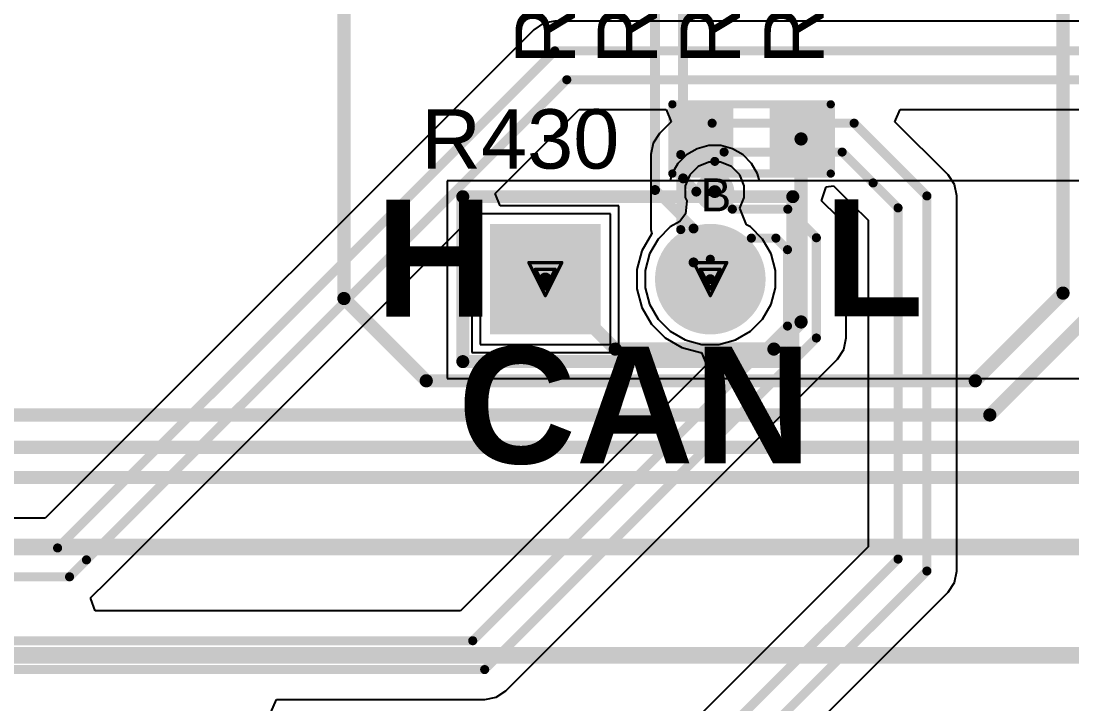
# Model space of a CAD drawing. Header units: inches. Extents: x 0 to 5379, y 0 to 5429.
# Drawn here: x 268.26 to 284.44, y 108.4 to 118.91 of the extents above; entities that cross this region are included whole.
import ezdxf

# ---------------------------------------------------------------- set-up
doc = ezdxf.new("R2010")
doc.units = ezdxf.units.IN
for name, color, linetype in [('Bottom Layer', 5, 'Continuous'), ('Bottom Solder', 6, 'Continuous'), ('Drill Drawing', 1, 'Continuous'), ('GND01', 16, 'Continuous'), ('GND02', 76, 'Continuous'), ('Multi-Layer', 9, 'Continuous'), ('Pad Holes', 156, 'Continuous'), ('PWR', 156, 'Continuous'), ('SIG 01', 90, 'Continuous'), ('Top Layer', 1, 'Continuous'), ('Top Overlay', 2, 'Continuous'), ('Top Paste', 8, 'Continuous'), ('Top Solder', 216, 'Continuous'), ('Via Holes', 16, 'Continuous')]:
    doc.layers.add(name, color=color, linetype=linetype)
doc.styles.add('Arial', font='', dxfattribs={"height": 0.2})
doc.styles.add('Arial_Bold', font='', dxfattribs={"height": 0.2})
doc.styles.get('Arial').set_extended_font_data('Arial')
doc.styles.get('Arial_Bold').set_extended_font_data('Arial', bold=True)

# ---------------------------------------------------------------- blocks, each defined once
blk = doc.blocks.new('R___0603_341')
at = {"layer": 'Top Layer'}
for points in [[(-0.3809999999999999, 0.4445), (-0.3809999999999999, -0.4445), (-1.143, -0.4445), (-1.143, 0.4445)], [(1.143, 0.4445), (1.143, -0.4445), (0.3809999999999999, -0.4445), (0.3809999999999999, 0.4445)]]:
    blk.add_hatch(color=1, dxfattribs=at).paths.add_polyline_path(points)
at = {"layer": 'Top Paste'}
for points in [[(-0.3809999999999999, 0.4445), (-0.3809999999999999, -0.4445), (-1.143, -0.4445), (-1.143, 0.4445)], [(1.143, 0.4445), (1.143, -0.4445), (0.3809999999999999, -0.4445), (0.3809999999999999, 0.4445)]]:
    blk.add_hatch(color=8, dxfattribs=at).paths.add_polyline_path(points)
at = {"layer": 'Top Solder'}
for points in [[(-0.2794, 0.5460999999999999), (-0.2794, -0.5460999999999999), (-1.2446, -0.5460999999999999), (-1.2446, 0.5460999999999999)], [(1.2446, 0.5460999999999999), (1.2446, -0.5460999999999999), (0.2794, -0.5460999999999999), (0.2794, 0.5460999999999999)]]:
    blk.add_hatch(color=216, dxfattribs=at).paths.add_polyline_path(points)
at = {"layer": 'Top Overlay'}
for points in [[(-1.2192, 0.5334, 0.127, 0.127, 0), (-1.2192, -0.5334, 0.127, 0.127, 0)], [(1.2192, 0.5334, 0.127, 0.127, 0), (-1.2192, 0.5334, 0.127, 0.127, 0)], [(1.2192, 0.5334, 0.127, 0.127, 0), (1.2192, -0.5334, 0.127, 0.127, 0)], [(1.2192, -0.5334, 0.127, 0.127, 0), (-1.2192, -0.5334, 0.127, 0.127, 0)]]:
    blk.add_lwpolyline(points, format="xyseb", dxfattribs=at)
for points in [[(-1.25095, 0.5334, 0.0635, 0.0635, 1), (-1.18745, 0.5334, 0.0635, 0.0635, 1)], [(-1.25095, 0.5334, 0.0635, 0.0635, 1), (-1.18745, 0.5334, 0.0635, 0.0635, 1)], [(1.18745, 0.5334, 0.0635, 0.0635, 1), (1.25095, 0.5334, 0.0635, 0.0635, 1)], [(1.18745, 0.5334, 0.0635, 0.0635, 1), (1.25095, 0.5334, 0.0635, 0.0635, 1)], [(-1.25095, -0.5334, 0.0635, 0.0635, 1), (-1.18745, -0.5334, 0.0635, 0.0635, 1)], [(-1.25095, -0.5334, 0.0635, 0.0635, 1), (-1.18745, -0.5334, 0.0635, 0.0635, 1)], [(1.18745, -0.5334, 0.0635, 0.0635, 1), (1.25095, -0.5334, 0.0635, 0.0635, 1)], [(1.18745, -0.5334, 0.0635, 0.0635, 1), (1.25095, -0.5334, 0.0635, 0.0635, 1)]]:
    blk.add_lwpolyline(points, format="xyseb", close=True, dxfattribs=at)
blk = doc.blocks.new('HDR1X2__803')
at = {"layer": 'Bottom Layer'}
blk.add_hatch(color=5, dxfattribs=at).paths.add_polyline_path([(-0.74999977, 0.74999977), (0.74999977, 0.74999977), (0.74999977, -0.74999977), (-0.74999977, -0.74999977)])
h = blk.add_hatch(color=5, dxfattribs=at)
edge = h.paths.add_edge_path()
edge.add_arc((2.54, 0), 0.7499985, 0, 360)
at = {"layer": 'Bottom Solder'}
blk.add_hatch(color=6, dxfattribs=at).paths.add_polyline_path([(-0.85159977, 0.85159977), (0.85159977, 0.85159977), (0.85159977, -0.85159977), (-0.85159977, -0.85159977)])
h = blk.add_hatch(color=6, dxfattribs=at)
edge = h.paths.add_edge_path()
edge.add_arc((2.54, 0), 0.8515985, 0, 360)
at = {"layer": 'GND01'}
blk.add_hatch(color=16, dxfattribs=at).paths.add_polyline_path([(-0.74999977, 0.74999977), (0.74999977, 0.74999977), (0.74999977, -0.74999977), (-0.74999977, -0.74999977)])
h = blk.add_hatch(color=16, dxfattribs=at)
edge = h.paths.add_edge_path()
edge.add_arc((2.54, 0), 0.7499985, 0, 360)
at = {"layer": 'GND02'}
blk.add_hatch(color=76, dxfattribs=at).paths.add_polyline_path([(-0.74999977, 0.74999977), (0.74999977, 0.74999977), (0.74999977, -0.74999977), (-0.74999977, -0.74999977)])
h = blk.add_hatch(color=76, dxfattribs=at)
edge = h.paths.add_edge_path()
edge.add_arc((2.54, 0), 0.7499985, 0, 360)
at = {"layer": 'Multi-Layer'}
blk.add_hatch(color=9, dxfattribs=at).paths.add_polyline_path([(-0.74999977, 0.74999977), (0.74999977, 0.74999977), (0.74999977, -0.74999977), (-0.74999977, -0.74999977)])
h = blk.add_hatch(color=9, dxfattribs=at)
edge = h.paths.add_edge_path()
edge.add_arc((2.54, 0), 0.7499985, 0, 360)
at = {"layer": 'Pad Holes'}
h = blk.add_hatch(color=7, dxfattribs=at)
edge = h.paths.add_edge_path()
edge.add_arc((0, 0), 0.4499991, 0, 360)
h = blk.add_hatch(color=7, dxfattribs=at)
edge = h.paths.add_edge_path()
edge.add_arc((2.54, 0), 0.4499991, 0, 360)
at = {"layer": 'PWR'}
blk.add_hatch(color=156, dxfattribs=at).paths.add_polyline_path([(-0.74999977, 0.74999977), (0.74999977, 0.74999977), (0.74999977, -0.74999977), (-0.74999977, -0.74999977)])
h = blk.add_hatch(color=156, dxfattribs=at)
edge = h.paths.add_edge_path()
edge.add_arc((2.54, 0), 0.7499985, 0, 360)
at = {"layer": 'SIG 01'}
blk.add_hatch(color=90, dxfattribs=at).paths.add_polyline_path([(-0.74999977, 0.74999977), (0.74999977, 0.74999977), (0.74999977, -0.74999977), (-0.74999977, -0.74999977)])
h = blk.add_hatch(color=90, dxfattribs=at)
edge = h.paths.add_edge_path()
edge.add_arc((2.54, 0), 0.7499985, 0, 360)
at = {"layer": 'Top Layer'}
blk.add_hatch(color=1, dxfattribs=at).paths.add_polyline_path([(-0.74999977, 0.74999977), (0.74999977, 0.74999977), (0.74999977, -0.74999977), (-0.74999977, -0.74999977)])
h = blk.add_hatch(color=1, dxfattribs=at)
edge = h.paths.add_edge_path()
edge.add_arc((2.54, 0), 0.7499985, 0, 360)
at = {"layer": 'Top Solder'}
blk.add_hatch(color=216, dxfattribs=at).paths.add_polyline_path([(-0.85159977, 0.85159977), (0.85159977, 0.85159977), (0.85159977, -0.85159977), (-0.85159977, -0.85159977)])
h = blk.add_hatch(color=216, dxfattribs=at)
edge = h.paths.add_edge_path()
edge.add_arc((2.54, 0), 0.8515985, 0, 360)
at = {"layer": 'Top Overlay'}
for points in [[(-1.27, 1.27, 0.1999996, 0.1999996, 0), (3.81, 1.27, 0.1999996, 0.1999996, 0)], [(-1.27, -1.27, 0.1999996, 0.1999996, 0), (-1.27, 1.27, 0.1999996, 0.1999996, 0)], [(3.81, -1.27, 0.1999996, 0.1999996, 0), (3.81, 1.27, 0.1999996, 0.1999996, 0)], [(-1.27, -1.27, 0.1999996, 0.1999996, 0), (3.81, -1.27, 0.1999996, 0.1999996, 0)]]:
    blk.add_lwpolyline(points, format="xyseb", dxfattribs=at)
for points in [[(-1.3199999, 1.27, 0.0999998, 0.0999998, 1), (-1.2200001, 1.27, 0.0999998, 0.0999998, 1)], [(-1.3199999, 1.27, 0.0999998, 0.0999998, 1), (-1.2200001, 1.27, 0.0999998, 0.0999998, 1)], [(3.7600001, 1.27, 0.0999998, 0.0999998, 1), (3.8599999, 1.27, 0.0999998, 0.0999998, 1)], [(3.7600001, 1.27, 0.0999998, 0.0999998, 1), (3.8599999, 1.27, 0.0999998, 0.0999998, 1)], [(-1.3199999, -1.27, 0.0999998, 0.0999998, 1), (-1.2200001, -1.27, 0.0999998, 0.0999998, 1)], [(-1.3199999, -1.27, 0.0999998, 0.0999998, 1), (-1.2200001, -1.27, 0.0999998, 0.0999998, 1)], [(3.7600001, -1.27, 0.0999998, 0.0999998, 1), (3.8599999, -1.27, 0.0999998, 0.0999998, 1)], [(3.7600001, -1.27, 0.0999998, 0.0999998, 1), (3.8599999, -1.27, 0.0999998, 0.0999998, 1)]]:
    blk.add_lwpolyline(points, format="xyseb", close=True, dxfattribs=at)

msp = doc.modelspace()

# ---------------------------------------------------------------- hatches: boundary and pattern name
at = {"layer": 'Bottom Layer'}
h = msp.add_hatch(color=5, dxfattribs=at)
edge = h.paths.add_edge_path()
edge.add_arc((278.94087976, 116.28570088), 0.1999996, 0, 360)
at = {"layer": 'Bottom Solder'}
h = msp.add_hatch(color=6, dxfattribs=at)
edge = h.paths.add_edge_path()
edge.add_arc((278.94087976, 116.28570088), 0.3015996, 0, 360)
at = {"layer": 'GND01'}
h = msp.add_hatch(color=16, dxfattribs=at)
edge = h.paths.add_edge_path()
edge.add_arc((278.94087976, 116.28570088), 0.1999996, 0, 360)
at = {"layer": 'GND02'}
h = msp.add_hatch(color=76, dxfattribs=at)
edge = h.paths.add_edge_path()
edge.add_arc((278.94087976, 116.28570088), 0.1999996, 0, 360)
at = {"layer": 'PWR'}
h = msp.add_hatch(color=156, dxfattribs=at)
edge = h.paths.add_edge_path()
edge.add_arc((278.94087976, 116.28570088), 0.1999996, 0, 360)
at = {"layer": 'SIG 01'}
h = msp.add_hatch(color=90, dxfattribs=at)
edge = h.paths.add_edge_path()
edge.add_arc((278.94087976, 116.28570088), 0.1999996, 0, 360)
at = {"layer": 'Top Layer'}
h = msp.add_hatch(color=1, dxfattribs=at)
edge = h.paths.add_edge_path()
edge.add_arc((278.94087976, 116.28570088), 0.1999996, 0, 360)
at = {"layer": 'Top Solder'}
h = msp.add_hatch(color=216, dxfattribs=at)
edge = h.paths.add_edge_path()
edge.add_arc((278.94087976, 116.28570088), 0.3015996, 0, 360)
at = {"layer": 'Via Holes'}
h = msp.add_hatch(color=7, dxfattribs=at)
edge = h.paths.add_edge_path()
edge.add_arc((278.94087976, 116.28570088), 0.0999998, 0, 360)

# ---------------------------------------------------------------- linework, layer by layer
at = {"layer": 'Bottom Layer'}
for p, q in [((278.84766938, 116.99370048), (278.66760116, 116.94545064)), ((279.03409014, 116.99370048), (278.84766938, 116.99370048)), ((279.21415836, 116.94545064), (279.03409014, 116.99370048)), ((278.50615876, 116.85224026), (278.37434038, 116.72042188)), ((278.66760116, 116.94545064), (278.50615876, 116.85224026)), ((279.3756007599999, 116.85224026), (279.21415836, 116.94545064)), ((279.50741914, 116.72042188), (279.3756007599999, 116.85224026)), ((278.37434038, 116.72042188), (278.28113, 116.55897948)), ((279.60062952, 116.55897948), (279.50741914, 116.72042188)), ((278.28113, 116.55897948), (278.25184634, 116.44968836)), ((279.62991318, 116.44968836), (279.60062952, 116.55897948)), ((277.8442626999999, 116.44969344), (274.8202657, 116.44969344)), ((274.8202657, 116.44969344), (274.8202657, 113.42569644)), ((290.79629674, 116.44968836), (274.8202784, 116.44968836)), ((274.8202784, 116.44968836), (274.8202784, 113.4057676)), ((277.8442626999999, 116.44968836), (277.8442626999999, 116.44969344)), ((278.25184634, 116.44968836), (277.8442626999999, 116.44968836)), ((285.23228704, 116.44968836), (279.62991318, 116.44968836)), ((274.8202657, 113.42569644), (274.8202784, 113.42569644)), ((274.8202784, 113.42569644), (274.8202784, 113.4057676)), ((274.8202784, 113.4057676), (290.79629674, 113.4057676)), ((274.8202784, 113.4057676), (290.79629674, 113.4057676))]:
    msp.add_line(p, q, dxfattribs=at)
at = {"layer": 'Drill Drawing'}
for points in [[(276.0782642, 115.19169494, 0.0508, 0.0508, 0), (276.5862642, 115.19169494, 0.0508, 0.0508, 0)], [(276.0782642, 115.19169494, 0.0508, 0.0508, 0), (276.3322642, 114.68369494, 0.0508, 0.0508, 0)], [(276.3322642, 114.68369494, 0.0508, 0.0508, 0), (276.5862642, 115.19169494, 0.0508, 0.0508, 0)], [(278.6182642, 115.19169494, 0.0508, 0.0508, 0), (279.1262642, 115.19169494, 0.0508, 0.0508, 0)], [(278.6182642, 115.19169494, 0.0508, 0.0508, 0), (278.8722642, 114.68369494, 0.0508, 0.0508, 0)], [(278.8722642, 114.68369494, 0.0508, 0.0508, 0), (279.1262642, 115.19169494, 0.0508, 0.0508, 0)], [(276.1798642, 115.09009494, 0.0508, 0.0508, 0), (276.4846642, 115.09009494, 0.0508, 0.0508, 0)], [(276.1798642, 115.09009494, 0.0508, 0.0508, 0), (276.3322642, 114.78529494, 0.0508, 0.0508, 0)], [(276.3322642, 114.78529494, 0.0508, 0.0508, 0), (276.4846642, 115.09009494, 0.0508, 0.0508, 0)], [(278.7198642, 115.09009494, 0.0508, 0.0508, 0), (279.0246642, 115.09009494, 0.0508, 0.0508, 0)], [(278.7198642, 115.09009494, 0.0508, 0.0508, 0), (278.8722642, 114.78529494, 0.0508, 0.0508, 0)], [(278.8722642, 114.78529494, 0.0508, 0.0508, 0), (279.0246642, 115.09009494, 0.0508, 0.0508, 0)]]:
    msp.add_lwpolyline(points, format="xyseb", dxfattribs=at)
for points in [[(276.0655642, 115.19169494, 0.0254, 0.0254, 1), (276.0909642, 115.19169494, 0.0254, 0.0254, 1)], [(276.0655642, 115.19169494, 0.0254, 0.0254, 1), (276.0909642, 115.19169494, 0.0254, 0.0254, 1)], [(276.5735642, 115.19169494, 0.0254, 0.0254, 1), (276.5989642, 115.19169494, 0.0254, 0.0254, 1)], [(276.5735642, 115.19169494, 0.0254, 0.0254, 1), (276.5989642, 115.19169494, 0.0254, 0.0254, 1)], [(278.6055642, 115.19169494, 0.0254, 0.0254, 1), (278.6309642, 115.19169494, 0.0254, 0.0254, 1)], [(278.6055642, 115.19169494, 0.0254, 0.0254, 1), (278.6309642, 115.19169494, 0.0254, 0.0254, 1)], [(279.1135642, 115.19169494, 0.0254, 0.0254, 1), (279.1389642, 115.19169494, 0.0254, 0.0254, 1)], [(279.1135642, 115.19169494, 0.0254, 0.0254, 1), (279.1389642, 115.19169494, 0.0254, 0.0254, 1)], [(276.1671642, 115.09009494, 0.0254, 0.0254, 1), (276.1925642, 115.09009494, 0.0254, 0.0254, 1)], [(276.1671642, 115.09009494, 0.0254, 0.0254, 1), (276.1925642, 115.09009494, 0.0254, 0.0254, 1)], [(276.4719641999999, 115.09009494, 0.0254, 0.0254, 1), (276.4973642, 115.09009494, 0.0254, 0.0254, 1)], [(276.4719641999999, 115.09009494, 0.0254, 0.0254, 1), (276.4973642, 115.09009494, 0.0254, 0.0254, 1)], [(278.7071642, 115.09009494, 0.0254, 0.0254, 1), (278.7325642, 115.09009494, 0.0254, 0.0254, 1)], [(278.7071642, 115.09009494, 0.0254, 0.0254, 1), (278.7325642, 115.09009494, 0.0254, 0.0254, 1)], [(279.0119642, 115.09009494, 0.0254, 0.0254, 1), (279.0373642, 115.09009494, 0.0254, 0.0254, 1)], [(279.0119642, 115.09009494, 0.0254, 0.0254, 1), (279.0373642, 115.09009494, 0.0254, 0.0254, 1)], [(276.3195642, 114.78529494, 0.0254, 0.0254, 1), (276.3449642, 114.78529494, 0.0254, 0.0254, 1)], [(276.3195642, 114.78529494, 0.0254, 0.0254, 1), (276.3449642, 114.78529494, 0.0254, 0.0254, 1)], [(276.3195642, 114.68369494, 0.0254, 0.0254, 1), (276.3449642, 114.68369494, 0.0254, 0.0254, 1)], [(276.3195642, 114.68369494, 0.0254, 0.0254, 1), (276.3449642, 114.68369494, 0.0254, 0.0254, 1)], [(278.8595642, 114.78529494, 0.0254, 0.0254, 1), (278.8849642, 114.78529494, 0.0254, 0.0254, 1)], [(278.8595642, 114.78529494, 0.0254, 0.0254, 1), (278.8849642, 114.78529494, 0.0254, 0.0254, 1)], [(278.8595642, 114.68369494, 0.0254, 0.0254, 1), (278.8849642, 114.68369494, 0.0254, 0.0254, 1)], [(278.8595642, 114.68369494, 0.0254, 0.0254, 1), (278.8849642, 114.68369494, 0.0254, 0.0254, 1)]]:
    msp.add_lwpolyline(points, format="xyseb", close=True, dxfattribs=at)
at = {"layer": 'GND01'}
for p, q in [((278.68370984, 116.67058454), (278.5559961, 116.5428708)), ((278.8505726, 116.73970048), (278.68370984, 116.67058454)), ((279.03118692, 116.73970048), (278.8505726, 116.73970048)), ((279.19804968, 116.67058454), (279.03118692, 116.73970048)), ((279.32576342, 116.5428708), (279.19804968, 116.67058454)), ((278.5559961, 116.5428708), (278.48688016, 116.37600804)), ((279.3948793599999, 116.37600804), (279.32576342, 116.5428708)), ((278.48688016, 116.37600804), (278.48688016, 116.19539372)), ((279.3948793599999, 116.19539372), (279.3948793599999, 116.37600804)), ((278.48688016, 116.19539372), (278.50872162, 116.14266332)), ((279.32576342, 116.0285335), (279.3948793599999, 116.19539372)), ((278.50872162, 116.14266332), (278.49096194, 115.94322506)), ((279.43091942, 115.77447508), (279.32576342, 116.0285335)), ((277.3362627, 115.94169344), (275.3282657, 115.94169344)), ((275.3282657, 115.94169344), (275.3282657, 113.93369644)), ((277.3362627, 113.93369644), (277.3362627, 115.94169344)), ((278.49096194, 115.94322506), (278.4006116, 115.82470358)), ((278.2557935, 115.7410944), (278.06886474, 115.55416564)), ((278.4006116, 115.82470358), (278.2557935, 115.7410944)), ((279.4887348999999, 115.7410944), (279.43091942, 115.77447508)), ((279.67566366, 115.55416564), (279.4887348999999, 115.7410944)), ((278.06886474, 115.55416564), (277.93668568, 115.32522528)), ((279.80784272, 115.32522528), (279.67566366, 115.55416564)), ((277.93668568, 115.32522528), (277.8682656999999, 115.069874)), ((279.8762627, 115.069874), (279.80784272, 115.32522528)), ((277.8682656999999, 115.069874), (277.8682656999999, 114.80551588)), ((279.8762627, 114.80551588), (279.8762627, 115.069874)), ((277.8682656999999, 114.80551588), (277.93668568, 114.5501646)), ((279.80784272, 114.5501646), (279.8762627, 114.80551588)), ((277.93668568, 114.5501646), (278.06886474, 114.32122424)), ((279.67566366, 114.32122424), (279.80784272, 114.5501646)), ((278.06886474, 114.32122424), (278.2557935, 114.13429548)), ((279.4887348999999, 114.13429548), (279.67566366, 114.32122424)), ((278.2557935, 114.13429548), (278.48473386, 114.00211642)), ((279.25979454, 114.00211642), (279.4887348999999, 114.13429548)), ((275.3282657, 113.93369644), (277.3362627, 113.93369644)), ((278.48473386, 114.00211642), (278.74008514, 113.93369644)), ((278.74008514, 113.93369644), (279.00444326, 113.93369644)), ((279.00444326, 113.93369644), (279.25979454, 114.00211642))]:
    msp.add_line(p, q, dxfattribs=at)
at = {"layer": 'GND02'}
for p, q in [((278.68370984, 116.67058454), (278.5559961, 116.5428708)), ((278.8505726, 116.73970048), (278.68370984, 116.67058454)), ((279.03118692, 116.73970048), (278.8505726, 116.73970048)), ((279.19804968, 116.67058454), (279.03118692, 116.73970048)), ((279.32576342, 116.5428708), (279.19804968, 116.67058454)), ((278.5559961, 116.5428708), (278.48688016, 116.37600804)), ((279.3948793599999, 116.37600804), (279.32576342, 116.5428708)), ((278.48688016, 116.37600804), (278.48688016, 116.19539372)), ((279.3948793599999, 116.19539372), (279.3948793599999, 116.37600804)), ((278.48688016, 116.19539372), (278.50872162, 116.14266332)), ((279.32576342, 116.0285335), (279.3948793599999, 116.19539372)), ((278.50872162, 116.14266332), (278.49096194, 115.94322506)), ((279.43091942, 115.77447508), (279.32576342, 116.0285335)), ((277.3362627, 115.94169344), (275.3282657, 115.94169344)), ((275.3282657, 115.94169344), (275.3282657, 113.93369644)), ((277.3362627, 113.93369644), (277.3362627, 115.94169344)), ((278.49096194, 115.94322506), (278.4006116, 115.82470358)), ((278.2557935, 115.7410944), (278.06886474, 115.55416564)), ((278.4006116, 115.82470358), (278.2557935, 115.7410944)), ((279.4887348999999, 115.7410944), (279.43091942, 115.77447508)), ((279.67566366, 115.55416564), (279.4887348999999, 115.7410944)), ((278.06886474, 115.55416564), (277.93668568, 115.32522528)), ((279.80784272, 115.32522528), (279.67566366, 115.55416564)), ((277.93668568, 115.32522528), (277.8682656999999, 115.069874)), ((279.8762627, 115.069874), (279.80784272, 115.32522528)), ((277.8682656999999, 115.069874), (277.8682656999999, 114.80551588)), ((279.8762627, 114.80551588), (279.8762627, 115.069874)), ((277.8682656999999, 114.80551588), (277.93668568, 114.5501646)), ((279.80784272, 114.5501646), (279.8762627, 114.80551588)), ((277.93668568, 114.5501646), (278.06886474, 114.32122424)), ((279.67566366, 114.32122424), (279.80784272, 114.5501646)), ((278.06886474, 114.32122424), (278.2557935, 114.13429548)), ((279.4887348999999, 114.13429548), (279.67566366, 114.32122424)), ((278.2557935, 114.13429548), (278.48473386, 114.00211642)), ((279.25979454, 114.00211642), (279.4887348999999, 114.13429548)), ((275.3282657, 113.93369644), (277.3362627, 113.93369644)), ((278.48473386, 114.00211642), (278.74008514, 113.93369644)), ((278.74008514, 113.93369644), (279.00444326, 113.93369644)), ((279.00444326, 113.93369644), (279.25979454, 114.00211642))]:
    msp.add_line(p, q, dxfattribs=at)
at = {"layer": 'PWR'}
for p, q in [((278.68370984, 116.67058454), (278.5559961, 116.5428708)), ((278.8505726, 116.73970048), (278.68370984, 116.67058454)), ((279.03118692, 116.73970048), (278.8505726, 116.73970048)), ((279.19804968, 116.67058454), (279.03118692, 116.73970048)), ((279.32576342, 116.5428708), (279.19804968, 116.67058454)), ((278.5559961, 116.5428708), (278.48688016, 116.37600804)), ((279.3948793599999, 116.37600804), (279.32576342, 116.5428708)), ((278.48688016, 116.37600804), (278.48688016, 116.19539372)), ((279.3948793599999, 116.19539372), (279.3948793599999, 116.37600804)), ((278.48688016, 116.19539372), (278.50872162, 116.14266332)), ((279.32576342, 116.0285335), (279.3948793599999, 116.19539372)), ((278.50872162, 116.14266332), (278.49096194, 115.94322506)), ((279.43091942, 115.77447508), (279.32576342, 116.0285335)), ((277.3362627, 115.94169344), (275.3282657, 115.94169344)), ((275.3282657, 115.94169344), (275.3282657, 113.93369644)), ((277.3362627, 113.93369644), (277.3362627, 115.94169344)), ((278.49096194, 115.94322506), (278.4006116, 115.82470358)), ((278.2557935, 115.7410944), (278.06886474, 115.55416564)), ((278.4006116, 115.82470358), (278.2557935, 115.7410944)), ((279.4887348999999, 115.7410944), (279.43091942, 115.77447508)), ((279.67566366, 115.55416564), (279.4887348999999, 115.7410944)), ((278.06886474, 115.55416564), (277.93668568, 115.32522528)), ((279.80784272, 115.32522528), (279.67566366, 115.55416564)), ((277.93668568, 115.32522528), (277.8682656999999, 115.069874)), ((279.8762627, 115.069874), (279.80784272, 115.32522528)), ((277.8682656999999, 115.069874), (277.8682656999999, 114.80551588)), ((279.8762627, 114.80551588), (279.8762627, 115.069874)), ((277.8682656999999, 114.80551588), (277.93668568, 114.5501646)), ((279.80784272, 114.5501646), (279.8762627, 114.80551588)), ((277.93668568, 114.5501646), (278.06886474, 114.32122424)), ((279.67566366, 114.32122424), (279.80784272, 114.5501646)), ((278.06886474, 114.32122424), (278.2557935, 114.13429548)), ((279.4887348999999, 114.13429548), (279.67566366, 114.32122424)), ((278.2557935, 114.13429548), (278.48473386, 114.00211642)), ((279.25979454, 114.00211642), (279.4887348999999, 114.13429548)), ((275.3282657, 113.93369644), (277.3362627, 113.93369644)), ((278.48473386, 114.00211642), (278.74008514, 113.93369644)), ((278.74008514, 113.93369644), (279.00444326, 113.93369644)), ((279.00444326, 113.93369644), (279.25979454, 114.00211642))]:
    msp.add_line(p, q, dxfattribs=at)
at = {"layer": 'SIG 01'}
for p, q in [((276.47893142, 118.91258412), (276.30301864, 118.87759308)), ((289.1340928, 118.91258412), (276.47893142, 118.91258412)), ((276.15388762, 118.77794634), (268.6337274, 111.25778612)), ((276.30301864, 118.87759308), (276.15388762, 118.77794634)), ((275.56116084, 116.25642738), (276.85345442, 117.54872096)), ((276.85345442, 117.54872096), (278.19403848, 117.54872096)), ((278.19403848, 117.54872096), (278.27180058, 117.36098702)), ((281.71460294, 117.36098702), (281.79236504, 117.54872096)), ((281.79236504, 117.54872096), (288.7595698, 117.54872096)), ((278.27180058, 117.36098702), (278.09168664, 117.18087308)), ((282.5317438, 116.54384616), (281.71460294, 117.36098702)), ((278.09168664, 117.18087308), (277.9920399, 117.03174206)), ((277.9920399, 117.03174206), (277.95704886, 116.85582928)), ((277.95704886, 116.85582928), (277.95704886, 115.69998196)), ((282.63139054, 116.39471514), (282.5317438, 116.54384616)), ((280.58491254, 116.14563004), (280.65725174, 116.36066136)), ((280.65725174, 116.36066136), (280.770584, 116.37621124)), ((280.770584, 116.37621124), (281.05291516, 116.09388008)), ((282.66638158, 116.21880236), (282.63139054, 116.39471514)), ((275.63892294, 116.06869344), (275.56116084, 116.25642738)), ((282.66638158, 110.4427814), (282.66638158, 116.21880236)), ((277.4632627, 116.06869344), (275.63892294, 116.06869344)), ((277.4632627, 113.80669644), (277.4632627, 116.06869344)), ((280.82998444, 115.90055814), (280.58491254, 116.14563004)), ((281.05291516, 116.09388008), (281.05292532, 116.09387246)), ((281.05292532, 116.09387246), (281.30251842, 115.84427936)), ((280.92963118, 115.75142712), (280.82998444, 115.90055814)), ((281.30251842, 115.84427936), (281.30251842, 110.8173044)), ((269.59368484, 110.28895138), (275.01353176, 115.7087983)), ((275.01353176, 115.7087983), (275.2012657, 115.6310362)), ((277.95704886, 115.69998196), (277.96999524, 115.634897)), ((280.96462222, 115.57551434), (280.92963118, 115.75142712)), ((275.2012657, 115.6310362), (275.2012657, 113.80669644)), ((277.96724188, 115.63214364), (277.818342, 115.37424474)), ((277.96999524, 115.634897), (277.96724188, 115.63214364)), ((280.96462222, 114.03130356), (280.96462222, 115.57551434)), ((277.818342, 115.37424474), (277.7412657, 115.08659482)), ((277.7412657, 115.08659482), (277.7412657, 114.78879506)), ((277.7412657, 114.78879506), (277.818342, 114.50114514)), ((277.818342, 114.50114514), (277.96724188, 114.24324624)), ((277.96724188, 114.24324624), (278.1778155, 114.03267262)), ((278.1778155, 114.03267262), (278.4357144, 113.88377274)), ((280.92963118, 113.85539078), (280.96462222, 114.03130356)), ((275.2012657, 113.80669644), (277.4632627, 113.80669644)), ((278.4357144, 113.88377274), (278.72336432, 113.80669644)), ((278.72336432, 113.80669644), (278.7361329, 113.80669644)), ((278.7361329, 113.80669644), (278.813895, 113.6189625)), ((280.82998444, 113.70625976), (280.92963118, 113.85539078)), ((278.813895, 113.6189625), (275.0242531, 109.8293206)), ((275.7238199, 108.60009522), (280.82998444, 113.70625976)), ((268.6337274, 111.25778612), (266.70146812, 111.25778612)), ((281.30251842, 110.8173044), (277.09683976, 106.61162574)), ((282.63139054, 110.26686862), (282.66638158, 110.4427814)), ((269.3372566, 110.0325206), (269.59367976, 110.28894376)), ((269.59367976, 110.28894376), (269.59368484, 110.28895138)), ((282.5317438, 110.1177376), (282.63139054, 110.26686862)), ((269.3377265, 110.0155026), (269.3372566, 110.0325206)), ((269.40086582, 109.8293206), (269.3377265, 110.0155026)), ((278.81052696, 106.39652076), (282.5317438, 110.1177376)), ((275.0242531, 109.8293206), (269.40086582, 109.8293206)), ((275.57468888, 108.50044848), (275.7238199, 108.60009522)), ((272.10877506, 108.26225744), (272.19294558, 108.46545744)), ((272.19294558, 108.46545744), (275.3987761, 108.46545744)), ((275.3987761, 108.46545744), (275.57468888, 108.50044848))]:
    msp.add_line(p, q, dxfattribs=at)
for points in [[(268.82413596, 110.79810708, 0.1397, 0.1397, 0), (276.47893142, 118.45290254, 0.1397, 0.1397, 0)], [(276.47893142, 118.45290254, 0.1397, 0.1397, 0), (289.1340928, 118.45290254, 0.1397, 0.1397, 0)], [(269.26863596, 110.6139901, 0.1397, 0.1397, 0), (276.6630484, 118.00840254, 0.1397, 0.1397, 0)], [(276.6630484, 118.00840254, 0.1397, 0.1397, 0), (288.94997582, 118.00840254, 0.1397, 0.1397, 0)], [(278.41673044, 116.85582928, 0.1397, 0.1397, 0), (278.90014324, 117.33924208, 0.1397, 0.1397, 0)], [(278.90014324, 117.33924208, 0.1397, 0.1397, 0), (281.08626028, 117.33924208, 0.1397, 0.1397, 0)], [(281.08626028, 117.33924208, 0.1397, 0.1397, 0), (282.2067, 116.21880236, 0.1397, 0.1397, 0)], [(278.41673044, 115.69998196, 0.1397, 0.1397, 0), (278.41673044, 116.85582928, 0.1397, 0.1397, 0)], [(278.94087976, 116.75136162, 0.1397, 0.1397, 0), (279.08426022, 116.89474208, 0.1397, 0.1397, 0)], [(278.94087976, 116.28570088, 0.1397, 0.1397, 0), (278.94087976, 116.75136162, 0.1397, 0.1397, 0)], [(279.08426022, 116.89474208, 0.1397, 0.1397, 0), (280.9021433, 116.89474208, 0.1397, 0.1397, 0)], [(280.9021433, 116.89474208, 0.1397, 0.1397, 0), (281.3779615, 116.41892134, 0.1397, 0.1397, 0)], [(281.3779615, 116.41892134, 0.1397, 0.1397, 0), (281.3779640399999, 116.41892134, 0.1397, 0.1397, 0)], [(281.3779640399999, 116.41892134, 0.1397, 0.1397, 0), (281.7622, 116.03468538, 0.1397, 0.1397, 0)], [(278.94087976, 116.28570088, 0.1397, 0.1397, 0), (279.2115701, 116.01501054, 0.1397, 0.1397, 0)], [(282.2067, 110.4427814, 0.1397, 0.1397, 0), (282.2067, 116.21880236, 0.1397, 0.1397, 0)], [(279.2115701, 116.01501054, 0.1397, 0.1397, 0), (280.06544444, 116.01501054, 0.1397, 0.1397, 0)], [(280.06544444, 116.01501054, 0.1397, 0.1397, 0), (280.50494064, 115.57551434, 0.1397, 0.1397, 0)], [(281.7622, 110.62689838, 0.1397, 0.1397, 0), (281.7622, 116.03468538, 0.1397, 0.1397, 0)], [(278.41673044, 115.69998196, 0.1397, 0.1397, 0), (278.8722642, 115.2444482, 0.1397, 0.1397, 0)], [(278.8722642, 114.93769494, 0.1397, 0.1397, 0), (279.50409936, 115.5695301, 0.1397, 0.1397, 0)], [(279.50409936, 115.5695301, 0.1397, 0.1397, 0), (279.8823079, 115.5695301, 0.1397, 0.1397, 0)], [(279.8823079, 115.5695301, 0.1397, 0.1397, 0), (280.06044064, 115.39139736, 0.1397, 0.1397, 0)], [(280.50494064, 114.03130356, 0.1397, 0.1397, 0), (280.50494064, 115.57551434, 0.1397, 0.1397, 0)], [(280.06044064, 114.21542054, 0.1397, 0.1397, 0), (280.06044064, 115.39139736, 0.1397, 0.1397, 0)], [(278.8722642, 114.93769494, 0.1397, 0.1397, 0), (278.8722642, 115.2444482, 0.1397, 0.1397, 0)], [(275.21465912, 109.36963902, 0.1397, 0.1397, 0), (280.06044064, 114.21542054, 0.1397, 0.1397, 0)], [(275.3987761, 108.92513902, 0.1397, 0.1397, 0), (280.50494064, 114.03130356, 0.1397, 0.1397, 0)], [(208.04764334, 110.79810454, 0.1397, 0.1397, 0), (268.82413596, 110.79810454, 0.1397, 0.1397, 0)], [(268.82413596, 110.79810454, 0.1397, 0.1397, 0), (268.82413596, 110.79810708, 0.1397, 0.1397, 0)], [(269.00825294, 110.35360454, 0.1397, 0.1397, 0), (269.26863596, 110.61398756, 0.1397, 0.1397, 0)], [(269.26863596, 110.61398756, 0.1397, 0.1397, 0), (269.26863596, 110.6139901, 0.1397, 0.1397, 0)], [(277.42188356, 106.28658194, 0.1397, 0.1397, 0), (281.7622, 110.62689838, 0.1397, 0.1397, 0)], [(277.86638356, 106.10246496, 0.1397, 0.1397, 0), (282.2067, 110.4427814, 0.1397, 0.1397, 0)], [(207.86352636, 110.35360454, 0.1397, 0.1397, 0), (269.00825294, 110.35360454, 0.1397, 0.1397, 0)], [(206.9048694, 109.36963902, 0.1397, 0.1397, 0), (275.21465912, 109.36963902, 0.1397, 0.1397, 0)], [(206.72075242, 108.92513902, 0.1397, 0.1397, 0), (275.3987761, 108.92513902, 0.1397, 0.1397, 0)]]:
    msp.add_lwpolyline(points, format="xyseb", dxfattribs=at)
for points in [[(276.44400642, 118.45290254, 0.06985, 0.06985, 1), (276.51385642, 118.45290254, 0.06985, 0.06985, 1)], [(276.44400642, 118.45290254, 0.06985, 0.06985, 1), (276.51385642, 118.45290254, 0.06985, 0.06985, 1)], [(276.6281234, 118.00840254, 0.06985, 0.06985, 1), (276.6979734, 118.00840254, 0.06985, 0.06985, 1)], [(276.6281234, 118.00840254, 0.06985, 0.06985, 1), (276.6979734, 118.00840254, 0.06985, 0.06985, 1)], [(278.86521824, 117.33924208, 0.06985, 0.06985, 1), (278.93506824, 117.33924208, 0.06985, 0.06985, 1)], [(278.86521824, 117.33924208, 0.06985, 0.06985, 1), (278.93506824, 117.33924208, 0.06985, 0.06985, 1)], [(281.05133528, 117.33924208, 0.06985, 0.06985, 1), (281.12118528, 117.33924208, 0.06985, 0.06985, 1)], [(281.05133528, 117.33924208, 0.06985, 0.06985, 1), (281.12118528, 117.33924208, 0.06985, 0.06985, 1)], [(278.38180544, 116.85582928, 0.06985, 0.06985, 1), (278.45165544, 116.85582928, 0.06985, 0.06985, 1)], [(278.38180544, 116.85582928, 0.06985, 0.06985, 1), (278.45165544, 116.85582928, 0.06985, 0.06985, 1)], [(278.90595476, 116.75136162, 0.06985, 0.06985, 1), (278.97580476, 116.75136162, 0.06985, 0.06985, 1)], [(278.90595476, 116.75136162, 0.06985, 0.06985, 1), (278.97580476, 116.75136162, 0.06985, 0.06985, 1)], [(279.04933522, 116.89474208, 0.06985, 0.06985, 1), (279.11918522, 116.89474208, 0.06985, 0.06985, 1)], [(279.04933522, 116.89474208, 0.06985, 0.06985, 1), (279.11918522, 116.89474208, 0.06985, 0.06985, 1)], [(280.8672183, 116.89474208, 0.06985, 0.06985, 1), (280.9370683, 116.89474208, 0.06985, 0.06985, 1)], [(280.8672183, 116.89474208, 0.06985, 0.06985, 1), (280.9370683, 116.89474208, 0.06985, 0.06985, 1)], [(281.3430365, 116.41892134, 0.06985, 0.06985, 1), (281.4128865, 116.41892134, 0.06985, 0.06985, 1)], [(281.3430365, 116.41892134, 0.06985, 0.06985, 1), (281.4128865, 116.41892134, 0.06985, 0.06985, 1)], [(281.34303904, 116.41892134, 0.06985, 0.06985, 1), (281.41288904, 116.41892134, 0.06985, 0.06985, 1)], [(281.34303904, 116.41892134, 0.06985, 0.06985, 1), (281.41288904, 116.41892134, 0.06985, 0.06985, 1)], [(278.90595476, 116.28570088, 0.06985, 0.06985, 1), (278.97580476, 116.28570088, 0.06985, 0.06985, 1)], [(278.90595476, 116.28570088, 0.06985, 0.06985, 1), (278.97580476, 116.28570088, 0.06985, 0.06985, 1)], [(282.171775, 116.21880236, 0.06985, 0.06985, 1), (282.241625, 116.21880236, 0.06985, 0.06985, 1)], [(282.171775, 116.21880236, 0.06985, 0.06985, 1), (282.241625, 116.21880236, 0.06985, 0.06985, 1)], [(279.1766451, 116.01501054, 0.06985, 0.06985, 1), (279.2464950999999, 116.01501054, 0.06985, 0.06985, 1)], [(279.1766451, 116.01501054, 0.06985, 0.06985, 1), (279.2464950999999, 116.01501054, 0.06985, 0.06985, 1)], [(280.03051944, 116.01501054, 0.06985, 0.06985, 1), (280.10036944, 116.01501054, 0.06985, 0.06985, 1)], [(280.03051944, 116.01501054, 0.06985, 0.06985, 1), (280.10036944, 116.01501054, 0.06985, 0.06985, 1)], [(281.727275, 116.03468538, 0.06985, 0.06985, 1), (281.797125, 116.03468538, 0.06985, 0.06985, 1)], [(281.727275, 116.03468538, 0.06985, 0.06985, 1), (281.797125, 116.03468538, 0.06985, 0.06985, 1)], [(278.38180544, 115.69998196, 0.06985, 0.06985, 1), (278.45165544, 115.69998196, 0.06985, 0.06985, 1)], [(278.38180544, 115.69998196, 0.06985, 0.06985, 1), (278.45165544, 115.69998196, 0.06985, 0.06985, 1)], [(279.46917436, 115.5695301, 0.06985, 0.06985, 1), (279.53902436, 115.5695301, 0.06985, 0.06985, 1)], [(279.46917436, 115.5695301, 0.06985, 0.06985, 1), (279.53902436, 115.5695301, 0.06985, 0.06985, 1)], [(279.8473829, 115.5695301, 0.06985, 0.06985, 1), (279.9172329, 115.5695301, 0.06985, 0.06985, 1)], [(279.8473829, 115.5695301, 0.06985, 0.06985, 1), (279.9172329, 115.5695301, 0.06985, 0.06985, 1)], [(280.47001564, 115.57551434, 0.06985, 0.06985, 1), (280.53986564, 115.57551434, 0.06985, 0.06985, 1)], [(280.47001564, 115.57551434, 0.06985, 0.06985, 1), (280.53986564, 115.57551434, 0.06985, 0.06985, 1)], [(280.02551564, 115.39139736, 0.06985, 0.06985, 1), (280.09536564, 115.39139736, 0.06985, 0.06985, 1)], [(280.02551564, 115.39139736, 0.06985, 0.06985, 1), (280.09536564, 115.39139736, 0.06985, 0.06985, 1)], [(278.8373392, 115.2444482, 0.06985, 0.06985, 1), (278.9071892, 115.2444482, 0.06985, 0.06985, 1)], [(278.8373392, 115.2444482, 0.06985, 0.06985, 1), (278.9071892, 115.2444482, 0.06985, 0.06985, 1)], [(278.8373392, 114.93769494, 0.06985, 0.06985, 1), (278.9071892, 114.93769494, 0.06985, 0.06985, 1)], [(278.8373392, 114.93769494, 0.06985, 0.06985, 1), (278.9071892, 114.93769494, 0.06985, 0.06985, 1)], [(280.02551564, 114.21542054, 0.06985, 0.06985, 1), (280.09536564, 114.21542054, 0.06985, 0.06985, 1)], [(280.02551564, 114.21542054, 0.06985, 0.06985, 1), (280.09536564, 114.21542054, 0.06985, 0.06985, 1)], [(280.47001564, 114.03130356, 0.06985, 0.06985, 1), (280.53986564, 114.03130356, 0.06985, 0.06985, 1)], [(280.47001564, 114.03130356, 0.06985, 0.06985, 1), (280.53986564, 114.03130356, 0.06985, 0.06985, 1)], [(268.78921096, 110.79810708, 0.06985, 0.06985, 1), (268.85906096, 110.79810708, 0.06985, 0.06985, 1)], [(268.78921096, 110.79810708, 0.06985, 0.06985, 1), (268.85906096, 110.79810708, 0.06985, 0.06985, 1)], [(268.78921096, 110.79810454, 0.06985, 0.06985, 1), (268.85906096, 110.79810454, 0.06985, 0.06985, 1)], [(268.78921096, 110.79810454, 0.06985, 0.06985, 1), (268.85906096, 110.79810454, 0.06985, 0.06985, 1)], [(269.23371096, 110.6139901, 0.06985, 0.06985, 1), (269.30356096, 110.6139901, 0.06985, 0.06985, 1)], [(269.23371096, 110.6139901, 0.06985, 0.06985, 1), (269.30356096, 110.6139901, 0.06985, 0.06985, 1)], [(269.23371096, 110.61398756, 0.06985, 0.06985, 1), (269.30356096, 110.61398756, 0.06985, 0.06985, 1)], [(269.23371096, 110.61398756, 0.06985, 0.06985, 1), (269.30356096, 110.61398756, 0.06985, 0.06985, 1)], [(281.727275, 110.62689838, 0.06985, 0.06985, 1), (281.797125, 110.62689838, 0.06985, 0.06985, 1)], [(281.727275, 110.62689838, 0.06985, 0.06985, 1), (281.797125, 110.62689838, 0.06985, 0.06985, 1)], [(282.171775, 110.4427814, 0.06985, 0.06985, 1), (282.241625, 110.4427814, 0.06985, 0.06985, 1)], [(282.171775, 110.4427814, 0.06985, 0.06985, 1), (282.241625, 110.4427814, 0.06985, 0.06985, 1)], [(268.97332794, 110.35360454, 0.06985, 0.06985, 1), (269.04317794, 110.35360454, 0.06985, 0.06985, 1)], [(268.97332794, 110.35360454, 0.06985, 0.06985, 1), (269.04317794, 110.35360454, 0.06985, 0.06985, 1)], [(275.17973412, 109.36963902, 0.06985, 0.06985, 1), (275.24958412, 109.36963902, 0.06985, 0.06985, 1)], [(275.17973412, 109.36963902, 0.06985, 0.06985, 1), (275.24958412, 109.36963902, 0.06985, 0.06985, 1)], [(275.3638511, 108.92513902, 0.06985, 0.06985, 1), (275.4337011, 108.92513902, 0.06985, 0.06985, 1)], [(275.3638511, 108.92513902, 0.06985, 0.06985, 1), (275.4337011, 108.92513902, 0.06985, 0.06985, 1)]]:
    msp.add_lwpolyline(points, format="xyseb", close=True, dxfattribs=at)
at = {"layer": 'Top Layer'}
for points in [[(284.30190536, 114.72266616, 0.2032, 0.2032, 0), (284.30190536, 132.52543218, 0.2032, 0.2032, 0)], [(273.23246852, 114.6393694, 0.2032, 0.2032, 0), (273.23246852, 125.52680508, 0.2032, 0.2032, 0)], [(278.0213641999999, 116.31042016, 0.1524, 0.1524, 0), (278.0213641999999, 122.01121902, 0.1524, 0.1524, 0)], [(278.4531642, 116.4892768, 0.1524, 0.1524, 0), (278.4531642, 122.01121902, 0.1524, 0.1524, 0)], [(280.2692642, 114.2783211, 0.2032, 0.2032, 0), (280.2692642, 117.09669494, 0.2032, 0.2032, 0)], [(278.4531642, 116.4892768, 0.1524, 0.1524, 0), (278.65674012, 116.28570088, 0.1524, 0.1524, 0)], [(278.0213641999999, 116.31042016, 0.1524, 0.1524, 0), (278.61441356, 115.7173708, 0.1524, 0.1524, 0)], [(278.65674012, 116.28570088, 0.1524, 0.1524, 0), (278.94087976, 116.28570088, 0.1524, 0.1524, 0)], [(278.61441356, 115.19554558, 0.1524, 0.1524, 0), (278.61441356, 115.7173708, 0.1524, 0.1524, 0)], [(278.61441356, 115.19554558, 0.1524, 0.1524, 0), (278.8722642, 114.93769494, 0.1524, 0.1524, 0)], [(276.3322642, 114.93769494, 0.2032, 0.2032, 0), (277.40929024, 113.8606689, 0.2032, 0.2032, 0)], [(273.23246852, 114.6393694, 0.2032, 0.2032, 0), (274.49963134, 113.37220658, 0.2032, 0.2032, 0)], [(282.95144578, 113.37220658, 0.2032, 0.2032, 0), (284.30190536, 114.72266616, 0.2032, 0.2032, 0)], [(283.17494292, 112.84592366, 0.2032, 0.2032, 0), (284.8327298, 114.50371054, 0.2032, 0.2032, 0)], [(279.851612, 113.8606689, 0.2032, 0.2032, 0), (280.2692642, 114.2783211, 0.2032, 0.2032, 0)], [(277.40929024, 113.8606689, 0.2032, 0.2032, 0), (279.851612, 113.8606689, 0.2032, 0.2032, 0)], [(274.49963134, 113.37220658, 0.2032, 0.2032, 0), (282.95144578, 113.37220658, 0.2032, 0.2032, 0)], [(238.10005212, 112.84592366, 0.2032, 0.2032, 0), (283.17494292, 112.84592366, 0.2032, 0.2032, 0)], [(236.76361588, 112.34880502, 0.2032, 0.2032, 0), (293.81882816, 112.34880502, 0.2032, 0.2032, 0)], [(236.38687292, 111.88235942, 0.2032, 0.2032, 0), (294.11060812, 111.88235942, 0.2032, 0.2032, 0)], [(230.39276248, 110.8136595, 0.254, 0.254, 0), (326.4342595, 110.8136595, 0.254, 0.254, 0)], [(231.4394279, 109.1438, 0.254, 0.254, 0), (326.40244346, 109.1438, 0.254, 0.254, 0)]]:
    msp.add_lwpolyline(points, format="xyseb", dxfattribs=at)
for points in [[(280.2184642, 117.09669494, 0.1016, 0.1016, 1), (280.3200642, 117.09669494, 0.1016, 0.1016, 1)], [(278.4150642, 116.4892768, 0.0762, 0.0762, 1), (278.4912642, 116.4892768, 0.0762, 0.0762, 1)], [(278.4150642, 116.4892768, 0.0762, 0.0762, 1), (278.4912642, 116.4892768, 0.0762, 0.0762, 1)], [(277.9832642, 116.31042016, 0.0762, 0.0762, 1), (278.0594642, 116.31042016, 0.0762, 0.0762, 1)], [(277.9832642, 116.31042016, 0.0762, 0.0762, 1), (278.0594642, 116.31042016, 0.0762, 0.0762, 1)], [(278.61864012, 116.28570088, 0.0762, 0.0762, 1), (278.69484012, 116.28570088, 0.0762, 0.0762, 1)], [(278.61864012, 116.28570088, 0.0762, 0.0762, 1), (278.69484012, 116.28570088, 0.0762, 0.0762, 1)], [(278.90277976, 116.28570088, 0.0762, 0.0762, 1), (278.97897976, 116.28570088, 0.0762, 0.0762, 1)], [(278.57631356, 115.7173708, 0.0762, 0.0762, 1), (278.65251356, 115.7173708, 0.0762, 0.0762, 1)], [(278.57631356, 115.7173708, 0.0762, 0.0762, 1), (278.65251356, 115.7173708, 0.0762, 0.0762, 1)], [(278.57631356, 115.19554558, 0.0762, 0.0762, 1), (278.65251356, 115.19554558, 0.0762, 0.0762, 1)], [(278.57631356, 115.19554558, 0.0762, 0.0762, 1), (278.65251356, 115.19554558, 0.0762, 0.0762, 1)], [(276.2814642, 114.93769494, 0.1016, 0.1016, 1), (276.3830642, 114.93769494, 0.1016, 0.1016, 1)], [(278.8341642, 114.93769494, 0.0762, 0.0762, 1), (278.9103641999999, 114.93769494, 0.0762, 0.0762, 1)], [(273.18166852, 114.6393694, 0.1016, 0.1016, 1), (273.28326852, 114.6393694, 0.1016, 0.1016, 1)], [(273.18166852, 114.6393694, 0.1016, 0.1016, 1), (273.28326852, 114.6393694, 0.1016, 0.1016, 1)], [(284.25110536, 114.72266616, 0.1016, 0.1016, 1), (284.35270536, 114.72266616, 0.1016, 0.1016, 1)], [(284.25110536, 114.72266616, 0.1016, 0.1016, 1), (284.35270536, 114.72266616, 0.1016, 0.1016, 1)], [(280.2184642, 114.2783211, 0.1016, 0.1016, 1), (280.3200642, 114.2783211, 0.1016, 0.1016, 1)], [(280.2184642, 114.2783211, 0.1016, 0.1016, 1), (280.3200642, 114.2783211, 0.1016, 0.1016, 1)], [(277.35849024, 113.8606689, 0.1016, 0.1016, 1), (277.4600902399999, 113.8606689, 0.1016, 0.1016, 1)], [(277.35849024, 113.8606689, 0.1016, 0.1016, 1), (277.4600902399999, 113.8606689, 0.1016, 0.1016, 1)], [(279.800812, 113.8606689, 0.1016, 0.1016, 1), (279.902412, 113.8606689, 0.1016, 0.1016, 1)], [(279.800812, 113.8606689, 0.1016, 0.1016, 1), (279.902412, 113.8606689, 0.1016, 0.1016, 1)], [(274.44883134, 113.37220658, 0.1016, 0.1016, 1), (274.55043134, 113.37220658, 0.1016, 0.1016, 1)], [(274.44883134, 113.37220658, 0.1016, 0.1016, 1), (274.55043134, 113.37220658, 0.1016, 0.1016, 1)], [(282.90064578, 113.37220658, 0.1016, 0.1016, 1), (283.00224578, 113.37220658, 0.1016, 0.1016, 1)], [(282.90064578, 113.37220658, 0.1016, 0.1016, 1), (283.00224578, 113.37220658, 0.1016, 0.1016, 1)], [(283.12414292, 112.84592366, 0.1016, 0.1016, 1), (283.22574292, 112.84592366, 0.1016, 0.1016, 1)], [(283.12414292, 112.84592366, 0.1016, 0.1016, 1), (283.22574292, 112.84592366, 0.1016, 0.1016, 1)]]:
    msp.add_lwpolyline(points, format="xyseb", close=True, dxfattribs=at)

# ---------------------------------------------------------------- block references
at = {"rotation": 180}
msp.add_blockref('R___0603_341', (279.5072642, 117.09669494), dxfattribs=at)
msp.add_blockref('HDR1X2__803', (276.3322642, 114.93769494))

# ---------------------------------------------------------------- texts
at = {"layer": 'Drill Drawing', "style": 'Arial'}
msp.add_text('B', height=0.508, dxfattribs=at).set_placement((278.72080146, 115.9809847))
at = {"layer": 'Top Overlay'}
for s, height, rotation, style, p in [('R431', 0.9143999999999999, 90, 'Arial', (276.78915178, 118.23753848)), ('R429', 0.9143999999999999, 90, 'Arial', (278.0535764799999, 118.23754102)), ('R427', 0.9143999999999999, 90, 'Arial', (279.32947944, 118.23754102)), ('R425', 0.9143999999999999, 90, 'Arial', (280.61905268, 118.23754102)), ('H', 1.79999894, 360, 'Arial_Bold', (273.71755772, 114.36117082)), ('CAN', 1.79999894, 360, 'Arial_Bold', (274.9860768999999, 112.09892236))]:
    msp.add_text(s, height=height, rotation=rotation, dxfattribs=dict(at, style=style)).set_placement(p)
for s, height, style, p in [('R430', 0.9143999999999999, 'Arial', (274.41916922, 116.63964226)), ('L', 1.79999894, 'Arial_Bold', (280.61971816, 114.36533642))]:
    msp.add_text(s, height=height, dxfattribs=dict(at, style=style)).set_placement(p)

doc.saveas('drawing.dxf')
